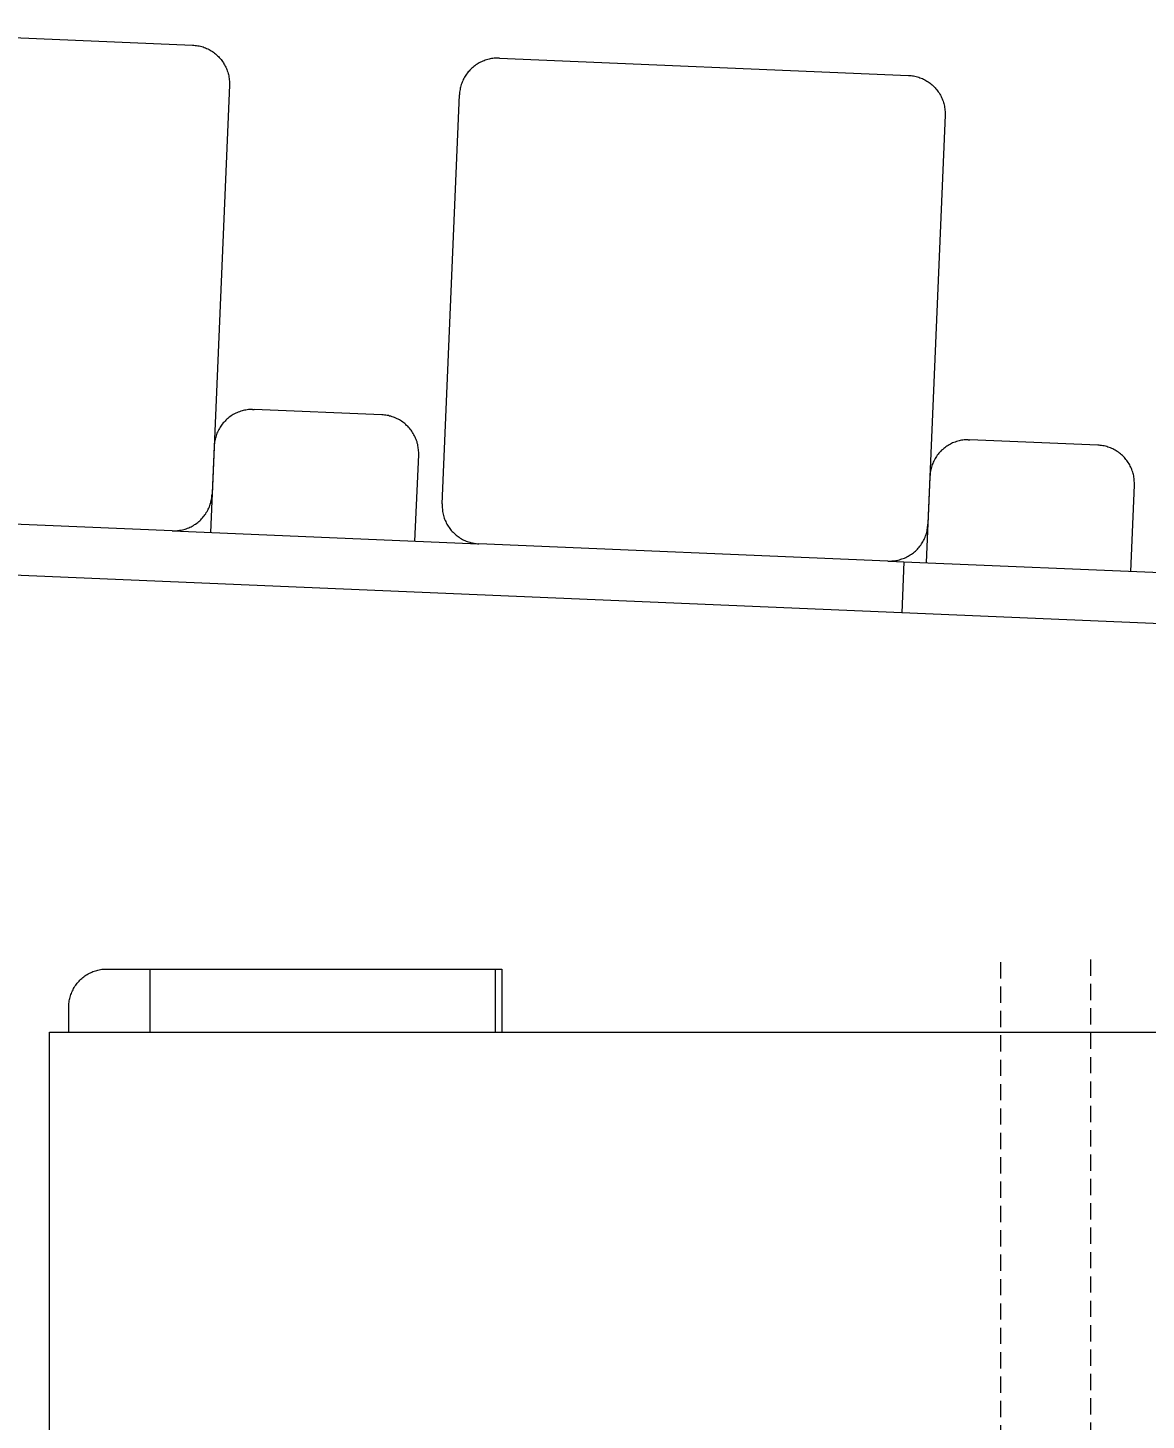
# Model space of a CAD drawing. Header units: millimetres. Extents: x -213 to 4577, y -424 to 2634.
# Drawn here: x 3374.9 to 3462.3, y 2523 to 2631.8 of the extents above; entities that cross this region are included whole.
import ezdxf

# ---------------------------------------------------------------- set-up
doc = ezdxf.new("R2010")
doc.units = ezdxf.units.MM
doc.linetypes.add('HIDDEN', pattern=[1.905, 1.27, -0.635])
for name, color, linetype, lineweight in [('ZANO_R', 7, 'Continuous', 0), ('ZANO_R_przerywana', 7, 'HIDDEN', 0), ('ZANO_W', 1, 'Continuous', 0)]:
    doc.layers.add(name, color=color, linetype=linetype, lineweight=lineweight)
doc.styles.add('Arial', font='arial.ttf')
doc.styles.get("Standard").update_dxf_attribs({"font": 'ARIALUNI.TTF'})
doc.dimstyles.new('pl i ang', dxfattribs={"dimtxt": 50, "dimasz": 50, "dimexe": 1.25, "dimexo": 0.625, "dimgap": 10, "dimtad": 1, "dimtoh": 1, "dimtxsty": 'Standard', "dimcen": 2.5, "dimclrd": 1, "dimclre": 1, "dimclrt": 1, "dimadec": 0, "dimazin": 0, "dimtfac": 1, "dimtmove": 0, "dimatfit": 3, "dimfxl": 1, "dimarcsym": 1})

# ---------------------------------------------------------------- blocks, each defined once
blk = doc.blocks.new('*D435')
at = {"layer": 'ZANO_W', "color": 1, "lineweight": -2}
for p, q in [((3314.06, 2479.4), (3307.17, 2530.75)), ((3260.89, 2437.77), (3225.83, 2437.77))]:
    blk.add_line(p, q, dxfattribs=at)
for start, end in [(97.6419, 180), (42.4202, 70.0311), (207.6109, 235.2218)]:
    blk.add_arc((3319.64, 2437.77), 83.81, start, end, dxfattribs=at)
at = {"layer": 'ZANO_W', "color": 1}
for points in [[(3348.98, 2523.17), (3347.55, 2509.92), (3308.5, 2520.84)], [(3251.85, 2400.52), (3238.9, 2397.33), (3235.83, 2437.77)]]:
    blk.add_solid(points, dxfattribs=at)
at = {"layer": 'ZANO_W', "color": 1, "insert": (3233.47, 2513.15), "char_height": 40, "attachment_point": 5, "rotation": 48.821, "style": 'Arial'}
blk.add_mtext('82%%d', dxfattribs=at)

msp = doc.modelspace()

# ---------------------------------------------------------------- linework, layer by layer
at = {"layer": 'ZANO_R'}
for p, q in [((3355.77, 2631.85), (3387.74, 2630.5)), ((3387.74, 2630.5), (3387.84, 2630.49)), ((3387.84, 2630.49), (3387.95, 2630.48)), ((3387.95, 2630.48), (3388.05, 2630.47)), ((3388.05, 2630.47), (3388.15, 2630.45)), ((3388.15, 2630.45), (3388.25, 2630.43)), ((3388.25, 2630.43), (3388.35, 2630.41)), ((3388.35, 2630.41), (3388.45, 2630.38)), ((3388.45, 2630.38), (3388.55, 2630.35)), ((3388.55, 2630.35), (3388.64, 2630.32)), ((3388.64, 2630.32), (3388.74, 2630.28)), ((3388.74, 2630.28), (3388.83, 2630.24)), ((3388.83, 2630.24), (3388.92, 2630.2)), ((3388.92, 2630.2), (3389.02, 2630.15)), ((3389.02, 2630.15), (3389.11, 2630.1)), ((3389.11, 2630.1), (3389.19, 2630.05)), ((3389.19, 2630.05), (3389.28, 2629.99)), ((3389.28, 2629.99), (3389.36, 2629.94)), ((3389.36, 2629.94), (3389.45, 2629.87)), ((3389.45, 2629.87), (3389.53, 2629.81)), ((3389.53, 2629.81), (3389.6, 2629.74)), ((3389.6, 2629.74), (3389.68, 2629.67)), ((3389.68, 2629.67), (3389.75, 2629.6)), ((3389.75, 2629.6), (3389.82, 2629.53)), ((3389.82, 2629.53), (3389.89, 2629.45)), ((3389.89, 2629.45), (3389.96, 2629.37)), ((3389.96, 2629.37), (3390.02, 2629.29)), ((3390.02, 2629.29), (3390.08, 2629.21)), ((3390.08, 2629.21), (3390.14, 2629.12)), ((3390.14, 2629.12), (3390.19, 2629.04)), ((3390.19, 2629.04), (3390.24, 2628.95)), ((3390.24, 2628.95), (3390.29, 2628.86)), ((3390.29, 2628.86), (3390.33, 2628.77)), ((3390.33, 2628.77), (3390.38, 2628.67)), ((3390.38, 2628.67), (3390.41, 2628.58)), ((3390.41, 2628.58), (3390.45, 2628.48)), ((3409.42, 2628.55), (3409.35, 2628.47)), ((3409.49, 2628.62), (3409.42, 2628.55)), ((3409.56, 2628.69), (3409.49, 2628.62)), ((3409.64, 2628.76), (3409.56, 2628.69)), ((3409.72, 2628.83), (3409.64, 2628.76)), ((3409.8, 2628.89), (3409.72, 2628.83)), ((3409.88, 2628.95), (3409.8, 2628.89)), ((3409.97, 2629.01), (3409.88, 2628.95)), ((3410.06, 2629.06), (3409.97, 2629.01)), ((3410.14, 2629.11), (3410.06, 2629.06)), ((3410.23, 2629.16), (3410.14, 2629.11)), ((3410.33, 2629.2), (3410.23, 2629.16)), ((3410.42, 2629.25), (3410.33, 2629.2)), ((3410.52, 2629.28), (3410.42, 2629.25)), ((3410.61, 2629.32), (3410.52, 2629.28)), ((3410.71, 2629.35), (3410.61, 2629.32)), ((3410.81, 2629.38), (3410.71, 2629.35)), ((3410.91, 2629.41), (3410.81, 2629.38)), ((3411.01, 2629.43), (3410.91, 2629.41)), ((3411.11, 2629.45), (3411.01, 2629.43)), ((3411.21, 2629.46), (3411.11, 2629.45)), ((3411.31, 2629.47), (3411.21, 2629.46)), ((3411.41, 2629.48), (3411.31, 2629.47)), ((3411.51, 2629.48), (3411.41, 2629.48)), ((3411.62, 2629.48), (3411.51, 2629.48)), ((3411.72, 2629.48), (3411.62, 2629.48)), ((3411.72, 2629.48), (3443.69, 2628.13)), ((3390.45, 2628.48), (3390.48, 2628.38)), ((3390.48, 2628.38), (3390.51, 2628.28)), ((3390.51, 2628.28), (3390.53, 2628.19)), ((3390.53, 2628.19), (3390.56, 2628.09)), ((3390.56, 2628.09), (3390.57, 2627.98)), ((3390.57, 2627.98), (3390.59, 2627.88)), ((3390.59, 2627.88), (3390.6, 2627.78)), ((3390.6, 2627.78), (3390.61, 2627.68)), ((3390.61, 2627.68), (3390.61, 2627.58)), ((3390.61, 2627.58), (3390.61, 2627.47)), ((3390.61, 2627.47), (3390.61, 2627.37)), ((3408.77, 2627.51), (3408.74, 2627.42)), ((3408.81, 2627.61), (3408.77, 2627.51)), ((3408.85, 2627.7), (3408.81, 2627.61)), ((3408.89, 2627.8), (3408.85, 2627.7)), ((3408.94, 2627.89), (3408.89, 2627.8)), ((3408.99, 2627.98), (3408.94, 2627.89)), ((3409.04, 2628.06), (3408.99, 2627.98)), ((3409.1, 2628.15), (3409.04, 2628.06)), ((3409.16, 2628.23), (3409.1, 2628.15)), ((3409.22, 2628.32), (3409.16, 2628.23)), ((3409.28, 2628.4), (3409.22, 2628.32)), ((3409.35, 2628.47), (3409.28, 2628.4)), ((3443.69, 2628.13), (3443.79, 2628.13)), ((3443.79, 2628.13), (3443.9, 2628.12)), ((3443.9, 2628.12), (3444, 2628.1)), ((3444, 2628.1), (3444.1, 2628.09)), ((3444.1, 2628.09), (3444.2, 2628.07)), ((3444.2, 2628.07), (3444.3, 2628.04)), ((3444.3, 2628.04), (3444.4, 2628.02)), ((3444.4, 2628.02), (3444.5, 2627.99)), ((3444.5, 2627.99), (3444.59, 2627.95)), ((3444.59, 2627.95), (3444.69, 2627.92)), ((3444.69, 2627.92), (3444.78, 2627.88)), ((3444.78, 2627.88), (3444.87, 2627.83)), ((3444.87, 2627.83), (3444.97, 2627.79)), ((3444.97, 2627.79), (3445.06, 2627.74)), ((3445.06, 2627.74), (3445.14, 2627.68)), ((3445.14, 2627.68), (3445.23, 2627.63)), ((3445.23, 2627.63), (3445.31, 2627.57)), ((3445.31, 2627.57), (3445.4, 2627.51)), ((3445.4, 2627.51), (3445.48, 2627.45)), ((3445.48, 2627.45), (3445.55, 2627.38)), ((3390.61, 2627.37), (3389.26, 2595.4)), ((3407.24, 2594.64), (3408.6, 2626.61)), ((3408.61, 2626.82), (3408.6, 2626.71)), ((3408.6, 2626.71), (3408.6, 2626.61)), ((3408.62, 2626.92), (3408.61, 2626.82)), ((3408.64, 2627.02), (3408.62, 2626.92)), ((3408.66, 2627.12), (3408.64, 2627.02)), ((3408.68, 2627.22), (3408.66, 2627.12)), ((3408.71, 2627.32), (3408.68, 2627.22)), ((3408.74, 2627.42), (3408.71, 2627.32)), ((3445.55, 2627.38), (3445.63, 2627.31)), ((3445.63, 2627.31), (3445.7, 2627.24)), ((3445.7, 2627.24), (3445.77, 2627.16)), ((3445.77, 2627.16), (3445.84, 2627.09)), ((3445.84, 2627.09), (3445.91, 2627.01)), ((3445.91, 2627.01), (3445.97, 2626.93)), ((3445.97, 2626.93), (3446.03, 2626.84)), ((3446.03, 2626.84), (3446.09, 2626.76)), ((3446.09, 2626.76), (3446.14, 2626.67)), ((3446.14, 2626.67), (3446.19, 2626.58)), ((3446.19, 2626.58), (3446.24, 2626.49)), ((3446.24, 2626.49), (3446.28, 2626.4)), ((3446.28, 2626.4), (3446.33, 2626.31)), ((3446.33, 2626.31), (3446.36, 2626.21)), ((3446.36, 2626.21), (3446.4, 2626.12)), ((3446.4, 2626.12), (3446.43, 2626.02)), ((3446.43, 2626.02), (3446.46, 2625.92)), ((3446.46, 2625.92), (3446.48, 2625.82)), ((3446.48, 2625.82), (3446.51, 2625.72)), ((3446.51, 2625.72), (3446.52, 2625.62)), ((3446.52, 2625.62), (3446.54, 2625.52)), ((3446.54, 2625.52), (3446.55, 2625.42)), ((3446.55, 2625.42), (3446.56, 2625.31)), ((3446.56, 2625.31), (3446.56, 2625.21)), ((3446.56, 2625.01), (3445.21, 2593.04)), ((3446.56, 2625.21), (3446.56, 2625.11)), ((3446.56, 2625.11), (3446.56, 2625.01)), ((3390.5, 2601.32), (3390.42, 2601.25)), ((3390.58, 2601.39), (3390.5, 2601.32)), ((3390.66, 2601.45), (3390.58, 2601.39)), ((3390.75, 2601.51), (3390.66, 2601.45)), ((3390.84, 2601.57), (3390.75, 2601.51)), ((3390.92, 2601.62), (3390.84, 2601.57)), ((3391.02, 2601.67), (3390.92, 2601.62)), ((3391.11, 2601.72), (3391.02, 2601.67)), ((3391.2, 2601.76), (3391.11, 2601.72)), ((3391.3, 2601.8), (3391.2, 2601.76)), ((3391.4, 2601.84), (3391.3, 2601.8)), ((3391.5, 2601.87), (3391.4, 2601.84)), ((3391.6, 2601.9), (3391.5, 2601.87)), ((3391.7, 2601.93), (3391.6, 2601.9)), ((3391.8, 2601.95), (3391.7, 2601.93)), ((3391.9, 2601.97), (3391.8, 2601.95)), ((3392, 2601.99), (3391.9, 2601.97)), ((3392.11, 2602), (3392, 2601.99)), ((3392.21, 2602.01), (3392.11, 2602)), ((3392.31, 2602.02), (3392.21, 2602.01)), ((3392.42, 2602.02), (3392.31, 2602.02)), ((3392.42, 2602.02), (3392.48, 2602.02)), ((3392.48, 2602.02), (3392.54, 2602.01)), ((3402.54, 2601.59), (3392.54, 2602.01)), ((3402.64, 2601.59), (3402.54, 2601.59)), ((3402.74, 2601.58), (3402.64, 2601.59)), ((3402.84, 2601.56), (3402.74, 2601.58)), ((3402.94, 2601.55), (3402.84, 2601.56)), ((3403.04, 2601.53), (3402.94, 2601.55)), ((3403.14, 2601.5), (3403.04, 2601.53)), ((3403.24, 2601.48), (3403.14, 2601.5)), ((3403.34, 2601.45), (3403.24, 2601.48)), ((3403.44, 2601.41), (3403.34, 2601.45)), ((3403.53, 2601.38), (3403.44, 2601.41)), ((3403.63, 2601.34), (3403.53, 2601.38)), ((3403.72, 2601.29), (3403.63, 2601.34)), ((3389.68, 2600.25), (3389.64, 2600.16)), ((3389.73, 2600.35), (3389.68, 2600.25)), ((3389.78, 2600.44), (3389.73, 2600.35)), ((3389.83, 2600.53), (3389.78, 2600.44)), ((3389.88, 2600.62), (3389.83, 2600.53)), ((3389.94, 2600.71), (3389.88, 2600.62)), ((3390, 2600.79), (3389.94, 2600.71)), ((3390.06, 2600.87), (3390, 2600.79)), ((3390.13, 2600.96), (3390.06, 2600.87)), ((3390.2, 2601.03), (3390.13, 2600.96)), ((3390.27, 2601.11), (3390.2, 2601.03)), ((3390.34, 2601.18), (3390.27, 2601.11)), ((3390.42, 2601.25), (3390.34, 2601.18)), ((3403.81, 2601.25), (3403.72, 2601.29)), ((3403.9, 2601.2), (3403.81, 2601.25)), ((3403.99, 2601.15), (3403.9, 2601.2)), ((3404.07, 2601.09), (3403.99, 2601.15)), ((3404.16, 2601.03), (3404.07, 2601.09)), ((3404.24, 2600.97), (3404.16, 2601.03)), ((3404.32, 2600.91), (3404.24, 2600.97)), ((3404.4, 2600.84), (3404.32, 2600.91)), ((3404.47, 2600.77), (3404.4, 2600.84)), ((3404.55, 2600.7), (3404.47, 2600.77)), ((3404.62, 2600.63), (3404.55, 2600.7)), ((3404.69, 2600.55), (3404.62, 2600.63)), ((3404.75, 2600.47), (3404.69, 2600.55)), ((3404.81, 2600.39), (3404.75, 2600.47)), ((3404.87, 2600.31), (3404.81, 2600.39)), ((3404.93, 2600.22), (3404.87, 2600.31)), ((3404.98, 2600.13), (3404.93, 2600.22)), ((3389.42, 2599.14), (3389.14, 2592.4)), ((3389.43, 2599.25), (3389.42, 2599.14)), ((3389.44, 2599.35), (3389.43, 2599.25)), ((3389.45, 2599.46), (3389.44, 2599.35)), ((3389.47, 2599.56), (3389.45, 2599.46)), ((3389.49, 2599.66), (3389.47, 2599.56)), ((3389.51, 2599.76), (3389.49, 2599.66)), ((3389.54, 2599.86), (3389.51, 2599.76)), ((3389.57, 2599.96), (3389.54, 2599.86)), ((3389.61, 2600.06), (3389.57, 2599.96)), ((3389.64, 2600.16), (3389.61, 2600.06)), ((3405.04, 2600.04), (3404.98, 2600.13)), ((3405.08, 2599.95), (3405.04, 2600.04)), ((3405.13, 2599.86), (3405.08, 2599.95)), ((3405.17, 2599.77), (3405.13, 2599.86)), ((3405.21, 2599.67), (3405.17, 2599.77)), ((3405.24, 2599.58), (3405.21, 2599.67)), ((3405.28, 2599.48), (3405.24, 2599.58)), ((3405.3, 2599.38), (3405.28, 2599.48)), ((3405.33, 2599.28), (3405.3, 2599.38)), ((3405.35, 2599.18), (3405.33, 2599.28)), ((3405.37, 2599.08), (3405.35, 2599.18)), ((3446.7, 2599.14), (3446.61, 2599.09)), ((3446.79, 2599.2), (3446.7, 2599.14)), ((3446.87, 2599.25), (3446.79, 2599.2)), ((3446.97, 2599.3), (3446.87, 2599.25)), ((3447.06, 2599.35), (3446.97, 2599.3)), ((3447.15, 2599.4), (3447.06, 2599.35)), ((3447.25, 2599.44), (3447.15, 2599.4)), ((3447.35, 2599.47), (3447.25, 2599.44)), ((3447.45, 2599.51), (3447.35, 2599.47)), ((3447.55, 2599.54), (3447.45, 2599.51)), ((3447.65, 2599.56), (3447.55, 2599.54)), ((3447.75, 2599.59), (3447.65, 2599.56)), ((3447.85, 2599.61), (3447.75, 2599.59)), ((3447.95, 2599.62), (3447.85, 2599.61)), ((3448.06, 2599.64), (3447.95, 2599.62)), ((3448.16, 2599.65), (3448.06, 2599.64)), ((3448.26, 2599.65), (3448.16, 2599.65)), ((3448.37, 2599.65), (3448.26, 2599.65)), ((3448.37, 2599.65), (3448.43, 2599.65)), ((3448.43, 2599.65), (3448.49, 2599.65)), ((3458.49, 2599.23), (3448.49, 2599.65)), ((3458.59, 2599.22), (3458.49, 2599.23)), ((3458.69, 2599.21), (3458.59, 2599.22)), ((3458.79, 2599.2), (3458.69, 2599.21)), ((3458.89, 2599.18), (3458.79, 2599.2)), ((3458.99, 2599.16), (3458.89, 2599.18)), ((3459.09, 2599.14), (3458.99, 2599.16)), ((3459.19, 2599.11), (3459.09, 2599.14)), ((3405.12, 2591.73), (3405.41, 2598.47)), ((3405.38, 2598.98), (3405.37, 2599.08)), ((3405.4, 2598.88), (3405.38, 2598.98)), ((3405.4, 2598.78), (3405.4, 2598.88)), ((3405.41, 2598.67), (3405.4, 2598.78)), ((3405.41, 2598.57), (3405.41, 2598.67)), ((3405.41, 2598.47), (3405.41, 2598.57)), ((3445.73, 2598.07), (3445.68, 2597.98)), ((3445.78, 2598.17), (3445.73, 2598.07)), ((3445.83, 2598.25), (3445.78, 2598.17)), ((3445.89, 2598.34), (3445.83, 2598.25)), ((3445.95, 2598.43), (3445.89, 2598.34)), ((3446.01, 2598.51), (3445.95, 2598.43)), ((3446.08, 2598.59), (3446.01, 2598.51)), ((3446.15, 2598.67), (3446.08, 2598.59)), ((3446.22, 2598.75), (3446.15, 2598.67)), ((3446.29, 2598.82), (3446.22, 2598.75)), ((3446.37, 2598.89), (3446.29, 2598.82)), ((3446.45, 2598.96), (3446.37, 2598.89)), ((3446.53, 2599.02), (3446.45, 2598.96)), ((3446.61, 2599.09), (3446.53, 2599.02)), ((3459.29, 2599.08), (3459.19, 2599.11)), ((3459.39, 2599.05), (3459.29, 2599.08)), ((3459.48, 2599.01), (3459.39, 2599.05)), ((3459.58, 2598.97), (3459.48, 2599.01)), ((3459.67, 2598.93), (3459.58, 2598.97)), ((3459.76, 2598.88), (3459.67, 2598.93)), ((3459.85, 2598.83), (3459.76, 2598.88)), ((3459.94, 2598.78), (3459.85, 2598.83)), ((3460.02, 2598.73), (3459.94, 2598.78)), ((3460.11, 2598.67), (3460.02, 2598.73)), ((3460.19, 2598.61), (3460.11, 2598.67)), ((3460.27, 2598.54), (3460.19, 2598.61)), ((3460.35, 2598.48), (3460.27, 2598.54)), ((3460.42, 2598.41), (3460.35, 2598.48)), ((3460.5, 2598.33), (3460.42, 2598.41)), ((3460.57, 2598.26), (3460.5, 2598.33)), ((3460.64, 2598.18), (3460.57, 2598.26)), ((3460.7, 2598.1), (3460.64, 2598.18)), ((3460.76, 2598.02), (3460.7, 2598.1)), ((3445.39, 2596.99), (3445.38, 2596.88)), ((3445.4, 2597.09), (3445.39, 2596.99)), ((3445.42, 2597.19), (3445.4, 2597.09)), ((3445.44, 2597.3), (3445.42, 2597.19)), ((3445.46, 2597.4), (3445.44, 2597.3)), ((3445.49, 2597.5), (3445.46, 2597.4)), ((3445.52, 2597.6), (3445.49, 2597.5)), ((3445.56, 2597.7), (3445.52, 2597.6)), ((3445.59, 2597.79), (3445.56, 2597.7)), ((3445.63, 2597.89), (3445.59, 2597.79)), ((3445.68, 2597.98), (3445.63, 2597.89)), ((3460.82, 2597.94), (3460.76, 2598.02)), ((3460.88, 2597.86), (3460.82, 2597.94)), ((3460.94, 2597.77), (3460.88, 2597.86)), ((3460.99, 2597.68), (3460.94, 2597.77)), ((3461.03, 2597.59), (3460.99, 2597.68)), ((3461.08, 2597.5), (3461.03, 2597.59)), ((3461.12, 2597.4), (3461.08, 2597.5)), ((3461.16, 2597.31), (3461.12, 2597.4)), ((3461.19, 2597.21), (3461.16, 2597.31)), ((3461.23, 2597.11), (3461.19, 2597.21)), ((3461.25, 2597.02), (3461.23, 2597.11)), ((3461.28, 2596.92), (3461.25, 2597.02)), ((3445.37, 2596.78), (3445.09, 2590.04)), ((3445.38, 2596.88), (3445.37, 2596.78)), ((3461.07, 2589.36), (3461.36, 2596.1)), ((3461.3, 2596.82), (3461.28, 2596.92)), ((3461.32, 2596.72), (3461.3, 2596.82)), ((3461.33, 2596.61), (3461.32, 2596.72)), ((3461.35, 2596.51), (3461.33, 2596.61)), ((3461.35, 2596.41), (3461.35, 2596.51)), ((3461.36, 2596.31), (3461.35, 2596.41)), ((3461.36, 2596.21), (3461.36, 2596.31)), ((3461.36, 2596.1), (3461.36, 2596.21)), ((3389.15, 2594.69), (3389.17, 2594.79)), ((3389.17, 2594.79), (3389.2, 2594.89)), ((3389.2, 2594.89), (3389.22, 2594.99)), ((3389.22, 2594.99), (3389.23, 2595.09)), ((3389.23, 2595.09), (3389.24, 2595.2)), ((3389.24, 2595.2), (3389.25, 2595.3)), ((3389.25, 2595.3), (3389.26, 2595.4)), ((3386.14, 2592.53), (3354.17, 2593.88)), ((3388.57, 2593.62), (3388.64, 2593.7)), ((3388.64, 2593.7), (3388.7, 2593.78)), ((3388.7, 2593.78), (3388.76, 2593.86)), ((3388.76, 2593.86), (3388.81, 2593.95)), ((3388.81, 2593.95), (3388.87, 2594.04)), ((3388.87, 2594.04), (3388.92, 2594.13)), ((3388.92, 2594.13), (3388.96, 2594.22)), ((3388.96, 2594.22), (3389.01, 2594.31)), ((3389.01, 2594.31), (3389.05, 2594.4)), ((3389.05, 2594.4), (3389.08, 2594.5)), ((3389.08, 2594.5), (3389.12, 2594.6)), ((3389.12, 2594.6), (3389.15, 2594.69)), ((3407.24, 2594.64), (3407.24, 2594.54)), ((3407.24, 2594.54), (3407.24, 2594.44)), ((3407.24, 2594.44), (3407.25, 2594.33)), ((3407.25, 2594.33), (3407.26, 2594.23)), ((3407.26, 2594.23), (3407.27, 2594.13)), ((3407.27, 2594.13), (3407.28, 2594.03)), ((3407.28, 2594.03), (3407.3, 2593.93)), ((3407.3, 2593.93), (3407.32, 2593.83)), ((3407.32, 2593.83), (3407.35, 2593.73)), ((3407.35, 2593.73), (3407.38, 2593.63)), ((3386.85, 2592.58), (3386.95, 2592.61)), ((3386.95, 2592.61), (3387.05, 2592.63)), ((3387.05, 2592.63), (3387.15, 2592.66)), ((3387.15, 2592.66), (3387.24, 2592.69)), ((3387.24, 2592.69), (3387.34, 2592.73)), ((3387.34, 2592.73), (3387.44, 2592.77)), ((3387.44, 2592.77), (3387.53, 2592.81)), ((3387.53, 2592.81), (3387.62, 2592.85)), ((3387.62, 2592.85), (3387.71, 2592.9)), ((3387.71, 2592.9), (3387.8, 2592.95)), ((3387.8, 2592.95), (3387.89, 2593.01)), ((3387.89, 2593.01), (3387.97, 2593.06)), ((3387.97, 2593.06), (3388.06, 2593.12)), ((3388.06, 2593.12), (3388.14, 2593.18)), ((3388.14, 2593.18), (3388.22, 2593.25)), ((3388.22, 2593.25), (3388.29, 2593.32)), ((3388.29, 2593.32), (3388.37, 2593.39)), ((3388.37, 2593.39), (3388.44, 2593.46)), ((3388.44, 2593.46), (3388.51, 2593.54)), ((3388.51, 2593.54), (3388.57, 2593.62)), ((3407.38, 2593.63), (3407.41, 2593.53)), ((3407.41, 2593.53), (3407.44, 2593.44)), ((3407.44, 2593.44), (3407.48, 2593.34)), ((3407.48, 2593.34), (3407.52, 2593.25)), ((3407.52, 2593.25), (3407.57, 2593.16)), ((3407.57, 2593.16), (3407.61, 2593.06)), ((3407.61, 2593.06), (3407.67, 2592.98)), ((3407.67, 2592.98), (3407.72, 2592.89)), ((3407.72, 2592.89), (3407.78, 2592.8)), ((3407.78, 2592.8), (3407.84, 2592.72)), ((3407.84, 2592.72), (3407.9, 2592.64)), ((3407.9, 2592.64), (3407.96, 2592.56)), ((3445.15, 2592.53), (3445.17, 2592.63)), ((3445.17, 2592.63), (3445.18, 2592.73)), ((3445.18, 2592.73), (3445.19, 2592.83)), ((3445.19, 2592.83), (3445.2, 2592.93)), ((3445.2, 2592.93), (3445.21, 2593.04)), ((3443.17, 2586.12), (3304.04, 2592)), ((3386.14, 2592.53), (3386.24, 2592.53)), ((3386.2, 2592.53), (3410.05, 2591.52)), ((3386.24, 2592.53), (3386.34, 2592.53)), ((3386.34, 2592.53), (3386.44, 2592.53)), ((3386.44, 2592.53), (3386.55, 2592.54)), ((3386.55, 2592.54), (3386.65, 2592.55)), ((3386.65, 2592.55), (3386.75, 2592.57)), ((3386.75, 2592.57), (3386.85, 2592.58)), ((3407.96, 2592.56), (3408.03, 2592.48)), ((3408.03, 2592.48), (3408.1, 2592.41)), ((3408.1, 2592.41), (3408.18, 2592.34)), ((3408.18, 2592.34), (3408.25, 2592.27)), ((3408.25, 2592.27), (3408.33, 2592.2)), ((3408.33, 2592.2), (3408.41, 2592.14)), ((3408.41, 2592.14), (3408.49, 2592.08)), ((3408.49, 2592.08), (3408.58, 2592.02)), ((3408.58, 2592.02), (3408.66, 2591.96)), ((3408.66, 2591.96), (3408.75, 2591.91)), ((3408.75, 2591.91), (3408.84, 2591.86)), ((3408.84, 2591.86), (3408.93, 2591.81)), ((3408.93, 2591.81), (3409.02, 2591.77)), ((3409.02, 2591.77), (3409.12, 2591.73)), ((3409.12, 2591.73), (3409.21, 2591.7)), ((3409.21, 2591.7), (3409.31, 2591.66)), ((3409.31, 2591.66), (3409.41, 2591.63)), ((3409.41, 2591.63), (3409.51, 2591.6)), ((3409.51, 2591.6), (3409.61, 2591.58)), ((3409.61, 2591.58), (3409.71, 2591.56)), ((3409.71, 2591.56), (3409.81, 2591.54)), ((3409.81, 2591.54), (3409.91, 2591.53)), ((3409.91, 2591.53), (3410.01, 2591.52)), ((3410.01, 2591.52), (3410.12, 2591.52)), ((3442.09, 2590.16), (3410.12, 2591.52)), ((3444.71, 2591.5), (3444.76, 2591.58)), ((3444.76, 2591.58), (3444.82, 2591.67)), ((3444.82, 2591.67), (3444.87, 2591.76)), ((3444.87, 2591.76), (3444.91, 2591.85)), ((3444.91, 2591.85), (3444.96, 2591.94)), ((3444.96, 2591.94), (3445, 2592.04)), ((3445, 2592.04), (3445.03, 2592.13)), ((3445.03, 2592.13), (3445.07, 2592.23)), ((3445.07, 2592.23), (3445.1, 2592.33)), ((3445.1, 2592.33), (3445.12, 2592.43)), ((3445.12, 2592.43), (3445.15, 2592.53)), ((3443.39, 2590.4), (3443.48, 2590.44)), ((3443.48, 2590.44), (3443.57, 2590.49)), ((3443.57, 2590.49), (3443.66, 2590.54)), ((3443.66, 2590.54), (3443.75, 2590.59)), ((3443.75, 2590.59), (3443.84, 2590.64)), ((3443.84, 2590.64), (3443.92, 2590.7)), ((3443.92, 2590.7), (3444.01, 2590.76)), ((3444.01, 2590.76), (3444.09, 2590.82)), ((3444.09, 2590.82), (3444.17, 2590.89)), ((3444.17, 2590.89), (3444.24, 2590.95)), ((3444.24, 2590.95), (3444.32, 2591.02)), ((3444.32, 2591.02), (3444.39, 2591.1)), ((3444.39, 2591.1), (3444.46, 2591.17)), ((3444.46, 2591.17), (3444.52, 2591.25)), ((3444.52, 2591.25), (3444.59, 2591.33)), ((3444.59, 2591.33), (3444.65, 2591.41)), ((3444.65, 2591.41), (3444.71, 2591.5)), ((3442.09, 2590.16), (3442.19, 2590.16)), ((3442.15, 2590.16), (3443.34, 2590.11)), ((3442.19, 2590.16), (3442.29, 2590.16)), ((3442.29, 2590.16), (3442.39, 2590.17)), ((3442.39, 2590.17), (3442.5, 2590.18)), ((3442.5, 2590.18), (3442.6, 2590.19)), ((3442.6, 2590.19), (3442.7, 2590.2)), ((3442.7, 2590.2), (3442.8, 2590.22)), ((3442.8, 2590.22), (3442.9, 2590.24)), ((3442.9, 2590.24), (3443, 2590.27)), ((3443, 2590.27), (3443.1, 2590.3)), ((3443.1, 2590.3), (3443.19, 2590.33)), ((3443.34, 2590.11), (3443.17, 2586.12)), ((3443.19, 2590.33), (3443.29, 2590.36)), ((3443.29, 2590.36), (3443.39, 2590.4)), ((3443.34, 2590.11), (3466, 2589.15)), ((3468.07, 2585.06), (3443.17, 2586.12)), ((3379.32, 2557.73), (3379.4, 2557.78)), ((3379.4, 2557.78), (3379.49, 2557.84)), ((3379.49, 2557.84), (3379.58, 2557.89)), ((3379.58, 2557.89), (3379.67, 2557.94)), ((3379.67, 2557.94), (3379.76, 2557.98)), ((3379.76, 2557.98), (3379.85, 2558.03)), ((3379.85, 2558.03), (3379.95, 2558.07)), ((3379.95, 2558.07), (3380.04, 2558.1)), ((3380.04, 2558.1), (3380.14, 2558.13)), ((3380.14, 2558.13), (3380.24, 2558.16)), ((3380.24, 2558.16), (3380.34, 2558.19)), ((3380.34, 2558.19), (3380.44, 2558.21)), ((3380.44, 2558.21), (3380.54, 2558.23)), ((3380.54, 2558.23), (3380.64, 2558.25)), ((3380.64, 2558.25), (3380.74, 2558.26)), ((3380.74, 2558.26), (3380.84, 2558.27)), ((3380.84, 2558.27), (3380.95, 2558.27)), ((3380.95, 2558.27), (3381.05, 2558.27)), ((3381.05, 2558.27), (3411.92, 2558.27)), ((3384.42, 2553.33), (3384.42, 2558.27)), ((3411.42, 2553.33), (3411.42, 2558.27)), ((3411.92, 2558.27), (3411.92, 2553.33)), ((3378.39, 2556.65), (3378.43, 2556.74)), ((3378.43, 2556.74), (3378.49, 2556.83)), ((3378.49, 2556.83), (3378.54, 2556.92)), ((3378.54, 2556.92), (3378.6, 2557)), ((3378.6, 2557), (3378.66, 2557.09)), ((3378.66, 2557.09), (3378.72, 2557.17)), ((3378.72, 2557.17), (3378.79, 2557.25)), ((3378.79, 2557.25), (3378.86, 2557.32)), ((3378.86, 2557.32), (3378.93, 2557.4)), ((3378.93, 2557.4), (3379, 2557.47)), ((3379, 2557.47), (3379.08, 2557.54)), ((3379.08, 2557.54), (3379.16, 2557.6)), ((3379.16, 2557.6), (3379.24, 2557.66)), ((3379.24, 2557.66), (3379.32, 2557.73)), ((3378.06, 2555.58), (3378.08, 2555.68)), ((3378.08, 2555.68), (3378.09, 2555.78)), ((3378.09, 2555.78), (3378.11, 2555.88)), ((3378.11, 2555.88), (3378.13, 2555.98)), ((3378.13, 2555.98), (3378.16, 2556.08)), ((3378.16, 2556.08), (3378.19, 2556.18)), ((3378.19, 2556.18), (3378.22, 2556.28)), ((3378.22, 2556.28), (3378.26, 2556.37)), ((3378.26, 2556.37), (3378.3, 2556.47)), ((3378.3, 2556.47), (3378.34, 2556.56)), ((3378.34, 2556.56), (3378.39, 2556.65)), ((3378.05, 2555.38), (3378.06, 2555.48)), ((3378.05, 2555.27), (3378.05, 2555.38)), ((3378.05, 2553.33), (3378.05, 2555.27)), ((3378.06, 2555.48), (3378.06, 2555.58)), ((3376.55, 2553.33), (3876.55, 2553.33)), ((3376.55, 2153.33), (3376.55, 2553.33))]:
    msp.add_line(p, q, dxfattribs=at)
at = {"layer": 'ZANO_R_przerywana'}
for p, q in [((3450.92, 2433.71), (3450.92, 2559.01)), ((3457.92, 2559.01), (3457.92, 2433.71))]:
    msp.add_line(p, q, dxfattribs=at)

# ---------------------------------------------------------------- dimensions: what is measured, and where the dimension line sits
at = {"layer": 'ZANO_W'}
dim = msp.add_angular_dim_2l(base=(3271.46, 2506.35), line1=((3319.64, 2437.77), (3270.89, 2437.77)), line2=((3319.64, 2437.77), (3315.39, 2469.49)), dimstyle='pl i ang', override={"dimtxt": 40, "dimasz": 40, "dimexe": 10, "dimexo": 10, "dimtoh": 0, "dimdec": 0, "dimtxsty": 'Arial', "dimtdec": 0, "dimtmove": 1}, dxfattribs=at)
dim.commit()
dim.dimension.update_dxf_attribs({"geometry": '*D435', "text_midpoint": (3233.47, 2513.15)})

doc.saveas('drawing.dxf')
